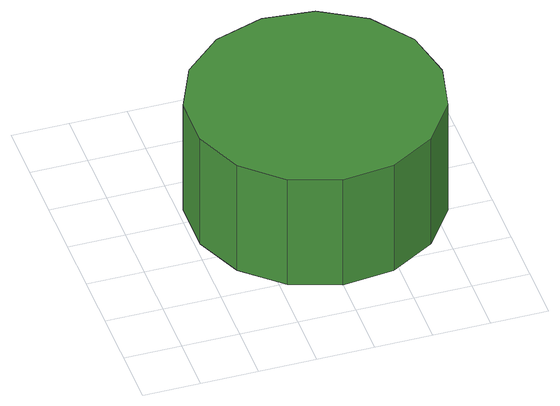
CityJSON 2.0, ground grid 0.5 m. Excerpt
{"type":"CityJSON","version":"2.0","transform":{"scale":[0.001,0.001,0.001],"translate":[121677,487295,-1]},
"CityObjects":{
"tree1":{"type":"SolitaryVegetationObject","attributes":{"function":"something"},"geometry":[{"type":"MultiSurface","lod":"1","boundaries":[[[0,1,2,3,4,5,6,7,8,9,10,11,12,13,14]],[[15,16,17,18,19,20,21,22,23,24,25,26,27,28,29]],[[0,29,28,1]],[[1,28,27,2]],[[2,27,26,3]],[[3,26,25,4]],[[4,25,24,5]],[[5,24,23,6]],[[6,23,22,7]],[[7,22,21,8]],[[8,21,20,9]],[[9,20,19,10]],[[10,19,18,11]],[[11,18,17,12]],[[12,17,16,13]],[[13,16,15,14]],[[14,15,29,0]]]}]}
},
"vertices":[
[2705,1429,1706],[2611,1874,1706],[2343,2241,1706],[1950,2469,1706],[1498,2516,1706],[1066,2376,1706],[728,2072,1706],[543,1656,1706],[543,1202,1706],[728,787,1706],[1066,483,1706],[1498,342,1706],[1950,390,1706],[2343,617,1706],[2611,985,1706],[2611,985,587],[2343,617,587],[1950,390,587],[1498,342,587],[1066,483,587],[728,787,587],[543,1202,587],[543,1656,587],[728,2072,587],[1066,2376,587],[1498,2516,587],[1950,2469,587],[2343,2241,587],[2611,1874,587],[2705,1429,587]
]}
